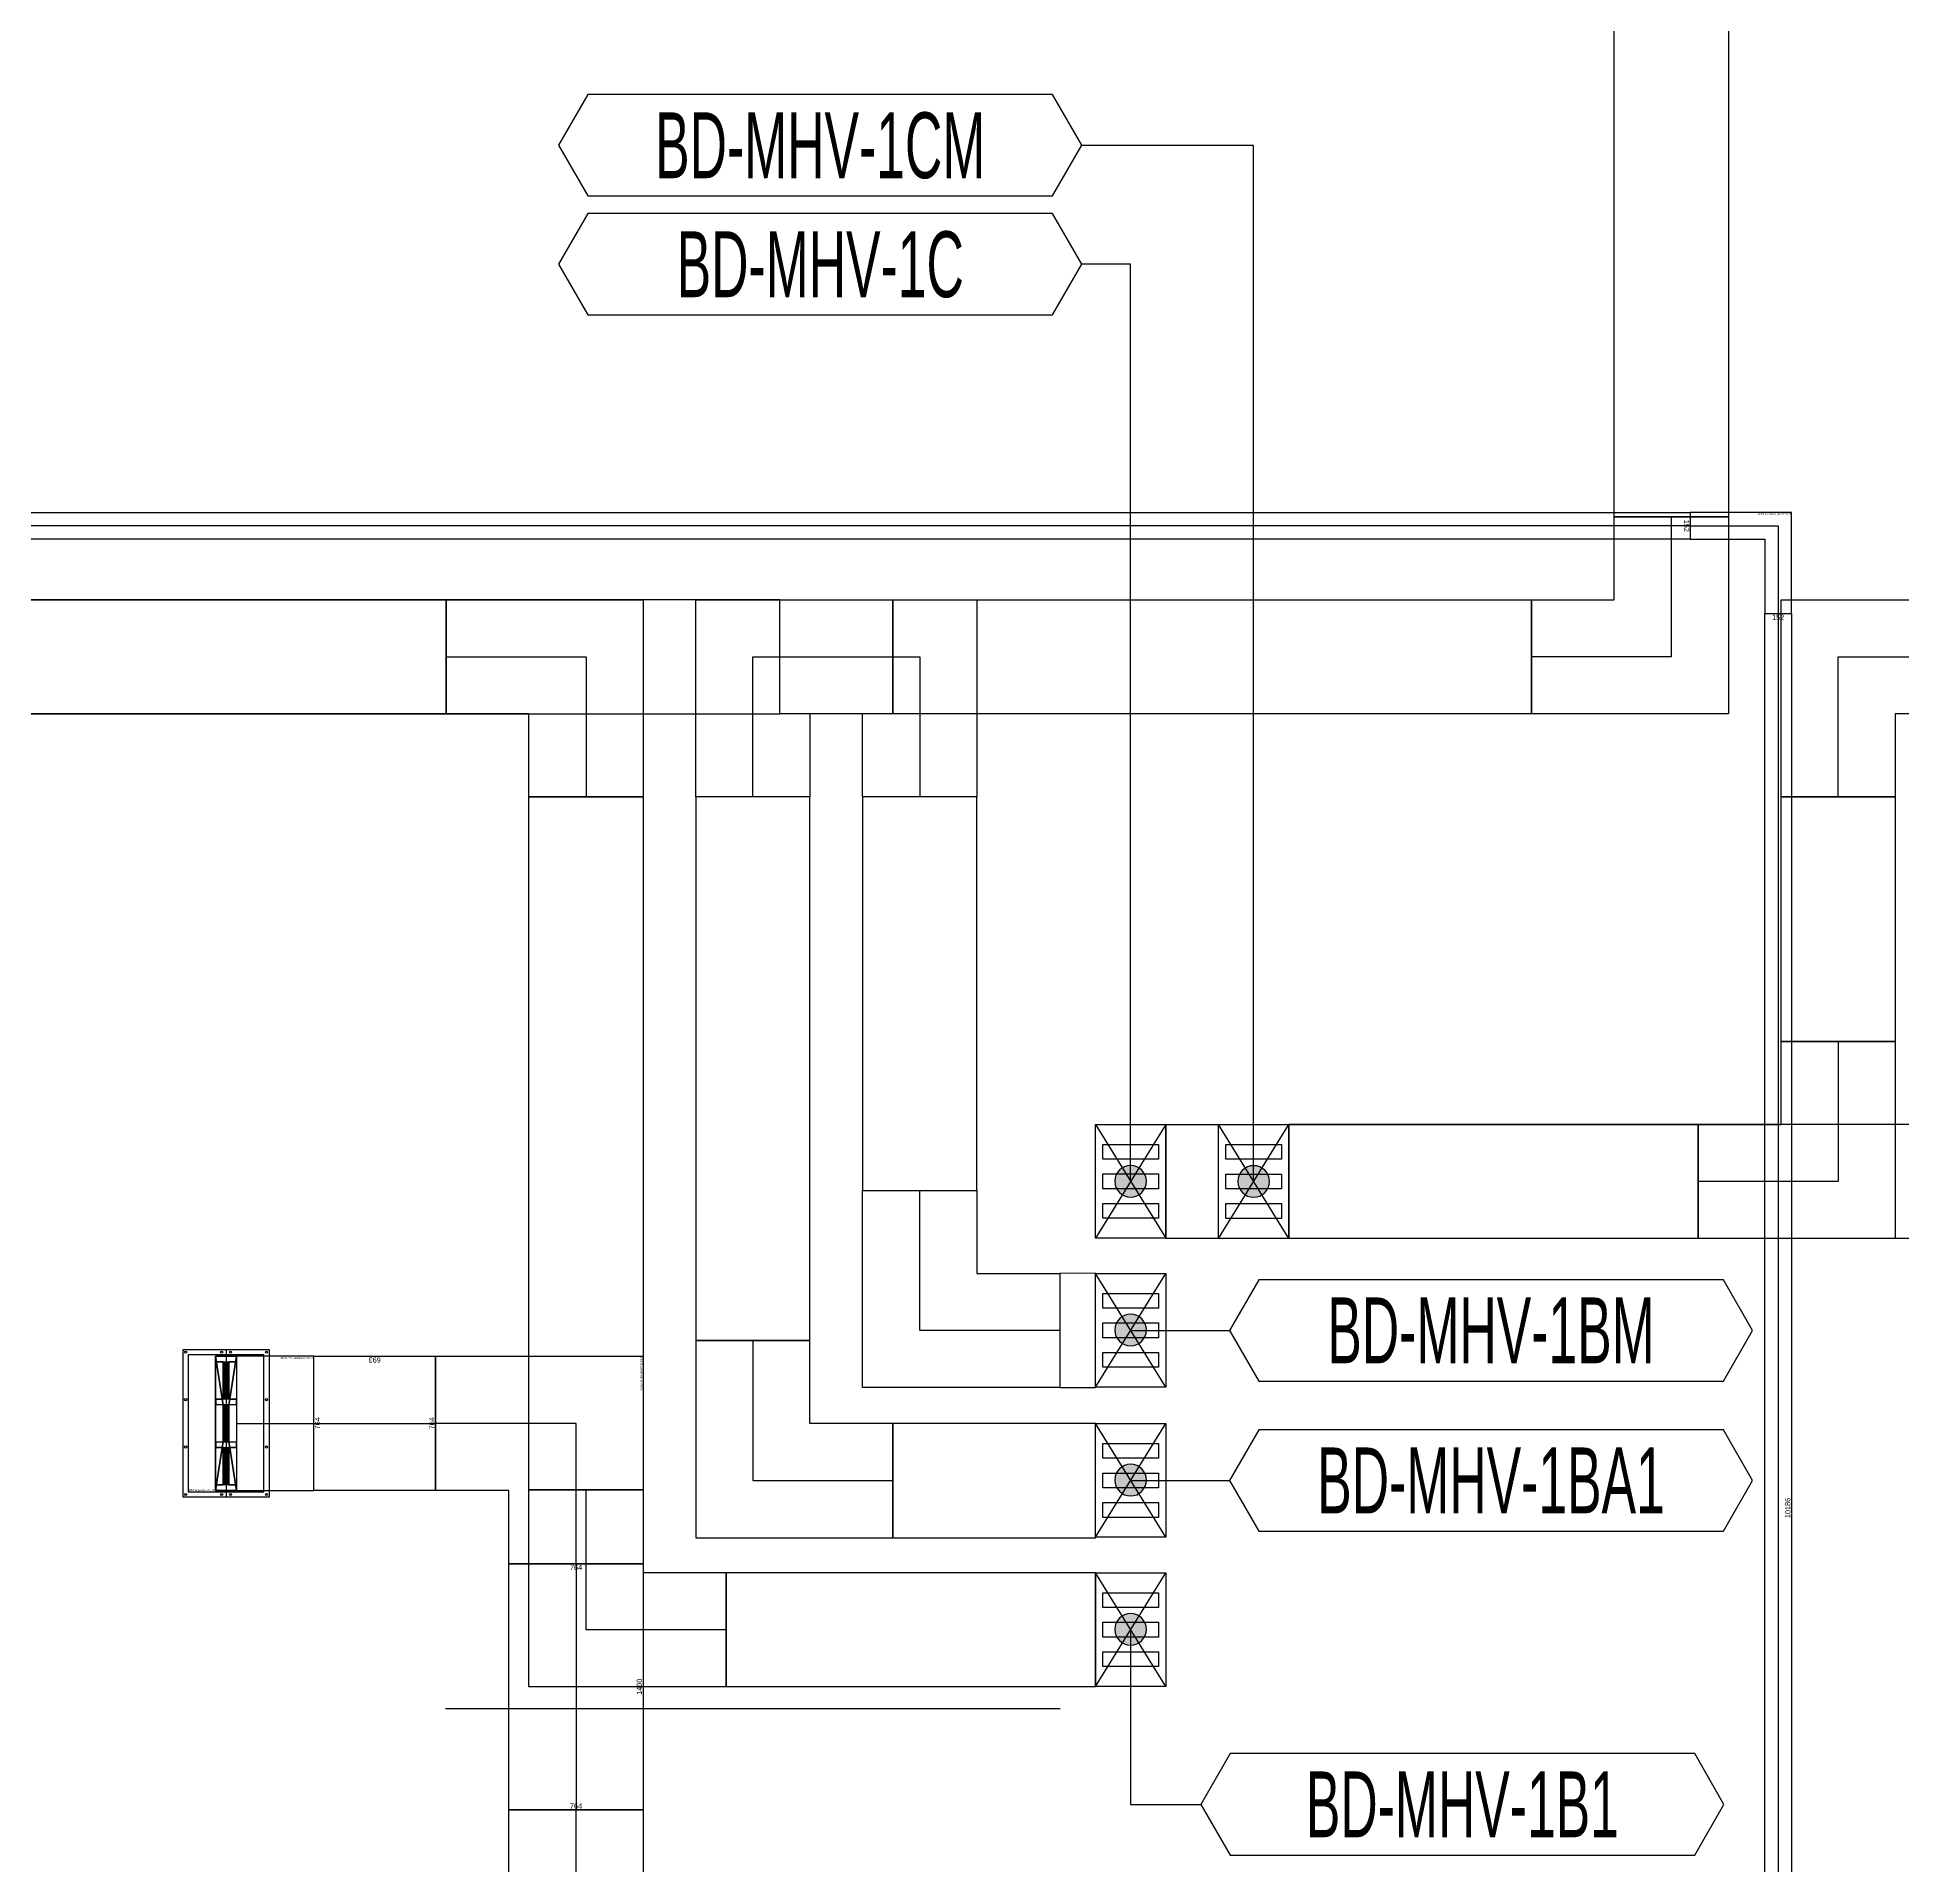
# Model space of a CAD drawing. Header units: millimetres. Extents: x 28486 to 374549, y -351975 to 868946.
# Drawn here: x 316325 to 326947, y -312069 to -301657 of the extents above; entities that cross this region are included whole.
import ezdxf
from ezdxf.enums import TextEntityAlignment as Align

# ---------------------------------------------------------------- set-up
doc = ezdxf.new("R2010")
doc.units = ezdxf.units.MM
doc.header["$LTSCALE"] = 150
doc.layers.get('Defpoints').update_dxf_attribs({"color": 150})
for name, color, linetype in [('-----27 Bus Duct_HV_6.6kV', 130, 'Continuous'), ('-----27 Bus Duct_HV_6.6kV (추후 증설용)', 150, 'Continuous'), ('-----27 Bus Duct_HV_IT BACK UP B', 3, 'Continuous'), ('-----27 Bus Duct_LV_380-220V', 200, 'Continuous'), ('-----29 주기', 1, 'Continuous'), ('-----30 Text', 2, 'Continuous'), ('-----99 Cable Schedule', 2, 'Continuous')]:
    doc.layers.add(name, color=color, linetype=linetype)
doc.styles.add('ELEC', font='')
doc.styles.get("Standard").update_dxf_attribs({"font": ''})
doc.styles.get('ELEC').set_extended_font_data('Dotum')
doc.styles.get('Standard').set_extended_font_data('Dotum')
doc.dimstyles.new('전기통신참고용-치수', dxfattribs={"dimscale": 15, "dimtxt": 2, "dimasz": 0, "dimexe": 0, "dimexo": 0, "dimgap": 0.4, "dimtad": 4, "dimdec": 0, "dimzin": 0, "dimdsep": 46, "dimtxsty": 'Standard', "dimblk": 'NONE', "dimcen": 0, "dimse1": 1, "dimse2": 1, "dimsd1": 1, "dimsd2": 1, "dimclrd": 8, "dimclre": 8, "dimclrt": 8, "dimadec": 0, "dimazin": 0, "dimtfac": 1, "dimtdec": 0, "dimtix": 1, "dimtmove": 2, "dimatfit": 0, "dimldrblk": 'NONE', "dimfxl": 2, "dimtolj": 1, "dimtzin": 0, "dimarcsym": 0})

# ---------------------------------------------------------------- blocks, each defined once
blk = doc.blocks.new('*D199')
at = {"layer": 'Defpoints', "color": 0, "transparency": 16777216}
for p in [(6.210143510543276e-12, 34418.76126911989), (152.0000000000062, 34418.76126911989), (152.0000000000062, 34418.76126911989)]:
    blk.add_point(p, dxfattribs=at)
at = {"color": 0, "transparency": 16777216, "insert": (76.0000000000062, 34397.74091633834), "char_height": 30, "attachment_point": 5}
blk.add_mtext('\\A1;{\\C0;152}', dxfattribs=at)
blk = doc.blocks.new('_None')
blk = doc.blocks.new('*D200')
at = {"layer": 'Defpoints', "color": 0, "transparency": 16777216}
for p in [(152.0000000000063, 34418.7612691199), (152.0000000000998, 34418.7612691199), (152.0000000000012, 6430.927374961935)]:
    blk.add_point(p, dxfattribs=at)
at = {"color": 0, "transparency": 16777216, "insert": (130.9796472185619, 20424.84432204091), "char_height": 30, "attachment_point": 5, "rotation": 90}
blk.add_mtext('\\A1;{\\C0;27988}', dxfattribs=at)
blk = doc.blocks.new('*U68')
at = {"color": 0}
blk.add_lwpolyline([(-76.00000000000364, -76), (499.9999999999964, -76), (499.9999999999964, 76), (75.99999999999636, 76), (75.99999999999636, 500), (-76.00000000000364, 500)], close=True, dxfattribs=at)
at = {"color": 1}
blk.add_lwpolyline([(500, 0), (0, 0), (0, 500)], dxfattribs=at)
at = {"color": 0, "style": 'ELEC'}
blk.add_text('BD ELBOW(HORIZ)-AL 1000A', height=10, dxfattribs=at).set_placement((-71.00000000000364, -66), align=Align.MIDDLE_LEFT)
blk = doc.blocks.new('*D600')
at = {"layer": 'Defpoints', "color": 0, "transparency": 16777216}
for p in [(7.005951374594588e-12, 38736.76126911968), (152.000000000007, 38736.76126911968), (152.000000000007, 38736.76126911968)]:
    blk.add_point(p, dxfattribs=at)
at = {"color": 0, "transparency": 16777216, "insert": (76.00000000000699, 38715.74091633814), "char_height": 30, "attachment_point": 5}
blk.add_mtext('\\A1;{\\C0;152}', dxfattribs=at)
blk = doc.blocks.new('*D601')
at = {"layer": 'Defpoints', "color": 0, "transparency": 16777216}
for p in [(152.000000000007, 38736.7612691197), (152.0000000001102, 38736.7612691197), (152.0000000000053, 28550.76062666821)]:
    blk.add_point(p, dxfattribs=at)
at = {"color": 0, "transparency": 16777216, "insert": (130.979647218574, 33643.76094789395), "char_height": 30, "attachment_point": 5, "rotation": 90}
blk.add_mtext('\\A1;{\\C0;10186}', dxfattribs=at)
blk = doc.blocks.new('*D602')
at = {"layer": 'Defpoints', "color": 0, "transparency": 16777216}
for p in [(5.208278253121534e-12, 28550.7606266682), (152.0000000000052, 28550.7606266682), (152.0000000000052, 28550.7606266682)]:
    blk.add_point(p, dxfattribs=at)
at = {"color": 0, "transparency": 16777216, "insert": (76.0000000000052, 28571.78097944974), "char_height": 30, "attachment_point": 5}
blk.add_mtext('\\A1;{\\C0;152}', dxfattribs=at)
blk = doc.blocks.new('A$341610189226')
for p, q in [((0, 0), (647.9093344554421, 400.8093616761907)), ((0, 400.8093616761907), (647.9093344554421, 0))]:
    blk.add_line(p, q)
for points in [[(647.9093344554421, 0), (0, 0), (0, 400.8093616761907), (647.9093344554421, 400.8093616761907)], [(113.5944937032764, 358.7373269713426), (197.738563113031, 358.7373269713426), (197.738563113031, 42.0720347049064), (113.5944937032764, 42.0720347049064)], [(281.8826325228438, 358.7373269713426), (366.0267019326566, 358.7373269713426), (366.0267019326566, 42.0720347049064), (281.8826325228438, 42.0720347049064)], [(450.1707713424694, 358.7373269713426), (534.314840752224, 358.7373269713426), (534.314840752224, 42.0720347049064), (450.1707713424694, 42.0720347049064)]]:
    blk.add_lwpolyline(points, close=True)
blk = doc.blocks.new('A$343519315662')
at = {"layer": '-----27 Bus Duct_HV_6.6kV'}
for p, q in [((472.0000000001164, 650.0000000000582), (471.9999999999709, 1122.000000000058)), ((471.9999999999709, 1122.000000000058), (1121.999999999971, 1121.999999999942)), ((797.0000000000291, 1122.000000000058), (797, 325.0000000000582)), ((1121.999999999971, 1122.000000000058), (1121.999999999854, 5.820766091346741e-11)), ((0, 0), (1.164153218269348e-10, 650)), ((1.164153218269348e-10, 650), (472.0000000001164, 650.0000000000582)), ((797, 325.0000000000582), (5.820766091346741e-11, 325)), ((1121.999999999854, 5.820766091346741e-11), (0, 0))]:
    blk.add_line(p, q, dxfattribs=at)
blk = doc.blocks.new('A$C9a0ab699')
h = blk.add_hatch(color=0)
edge = h.paths.add_edge_path()
edge.add_arc((2.182787284255028e-11, 2.299202606081963e-09), 64.0071934098378, 720.0000000000341, 1080.000000000034, ccw=False)
at = {"color": 0}
blk.add_circle((2.182787284255028e-11, 2.299202606081963e-09), 64.0071934098378, dxfattribs=at)
blk = doc.blocks.new('*D2083')
at = {"layer": 'Defpoints', "color": 0, "transparency": 16777216}
for p in [(8.597567102697212e-13, 5214.200477690247), (764.0000000000009, 5214.200477690247), (764.0000000000009, 5214.200477690247), (685.999999999996, -23523.00195912347), (686.0000000000845, -23523.00195912347), (685.9999999999959, -24216.001316665)]:
    blk.add_point(p, dxfattribs=at)
at = {"color": 0, "transparency": 16777216, "insert": (382.0000000000009, 5193.1801249087), "char_height": 30, "attachment_point": 5}
blk.add_mtext('\\A1;{\\C0;764}', dxfattribs=at)
at = {"color": 0, "transparency": 16777216, "insert": (664.9796472185309, -23869.50163789423), "char_height": 30, "attachment_point": 5, "rotation": 90}
blk.add_mtext('\\A1;{\\C0;693}', dxfattribs=at)
blk = doc.blocks.new('*D2084')
at = {"layer": 'Defpoints', "color": 0, "transparency": 16777216}
for p in [(764.0000000000011, 5214.200477690249), (764.0000000000985, 5214.200477690249), (764.0000000000009, 4521.200477673877), (-4.312994406063808e-12, -24216.00131666499), (685.9999999999957, -24216.00131666499), (685.9999999999957, -24216.00131666499)]:
    blk.add_point(p, dxfattribs=at)
at = {"color": 0, "transparency": 16777216, "insert": (742.979647218553, 4867.700477682061), "char_height": 30, "attachment_point": 5, "rotation": 90}
blk.add_mtext('\\A1;{\\C0;693}', dxfattribs=at)
at = {"color": 0, "transparency": 16777216, "insert": (342.9999999999957, -24194.98096388344), "char_height": 30, "attachment_point": 5}
blk.add_mtext('\\A1;{\\C0;686}', dxfattribs=at)
blk = doc.blocks.new('*D2085')
at = {"layer": 'Defpoints', "color": 0, "transparency": 16777216}
for p in [(8.029132914089132e-13, 4521.200477673875), (764.0000000000007, 4521.200477673875), (764.0000000000007, 4521.200477673875)]:
    blk.add_point(p, dxfattribs=at)
at = {"color": 0, "transparency": 16777216, "insert": (382.0000000000007, 4542.220830455421), "char_height": 30, "attachment_point": 5}
blk.add_mtext('\\A1;{\\C0;764}', dxfattribs=at)
blk = doc.blocks.new('*U5')
at = {"color": 1}
for p, q in [((60, 382), (-60, -382)), ((-60, 382), (60, -382))]:
    blk.add_line(p, q, dxfattribs=at)
at = {"color": 0}
blk.add_line((-3.637978807091713e-12, 420.5000000000036), (-3.637978807091713e-12, -420.5), dxfattribs=at)
for points in [[(244.9999999999964, -420.5), (-245.0000000000036, -420.5), (-245.0000000000036, 420.5000000000036), (244.9999999999964, 420.5000000000036)], [(-215.0000000000036, -389.4999999999964), (214.9999999999964, -389.4999999999964), (214.9999999999964, 389.5000000000036), (-215.0000000000036, 389.5000000000036)]]:
    blk.add_lwpolyline(points, close=True, dxfattribs=at)
at = {"color": 1}
blk.add_lwpolyline([(60, -382), (-60, -382), (-60, 382), (60, 382)], close=True, dxfattribs=at)
for points in [[(-60, 136, -0.414213562373095), (-58, 138), (-17.19999999999709, 138, 0.4142135623730951), (-16.19999999999709, 139), (-16.19999999999709, 349, 0.4142135623730951), (-17.19999999999709, 350), (-58, 350, -0.414213562373095), (-60, 352), (-60, 382, -0.4142135623730951), (-59, 381), (-59, 352, 0.4142135623730951), (-58, 351), (58, 351, 0.4142135623730951), (59, 352), (59, 381, -0.4142135623730951), (60, 382), (60, 352, -0.414213562373095), (58, 350), (17.19999999999709, 350, 0.4142135623730951), (16.19999999999709, 349), (16.19999999999709, 139, 0.4142135623730951), (17.19999999999709, 138), (58, 138, -0.414213562373095), (60, 136), (60.00000000000728, 124, -0.4142135623730951), (59.00000000000728, 125), (59, 136, 0.414213562373095), (58, 137), (-58, 137, 0.4142135623730951), (-59, 136), (-58.99999999999272, 125, -0.4142135623730951), (-59.99999999999272, 124), (-59.99999999999272, 124), (-59.99999999999272, 124), (-59.99999999999272, 124)], [(-15.19999999999709, 139), (-15.19999999999709, 349, -0.414213562373095), (-14.19999999999709, 350), (14.19999999999709, 350, -0.414213562373095), (15.19999999999709, 349), (15.19999999999709, 139, -0.414213562373095), (14.19999999999709, 138), (-14.19999999999709, 138, -0.414213562373095)], [(-14.19999999999709, 140), (-14.19999999999709, 348, -0.414213562373095), (-13.19999999999709, 349), (-8.85000000000582, 349, -0.414213562373095), (-7.850000000005821, 348), (-7.850000000005821, 140, -0.414213562373095), (-8.85000000000582, 139), (-13.19999999999709, 139, -0.414213562373095)], [(-6.849999999998545, 140), (-6.849999999998545, 348, -0.414213562373095), (-5.849999999998545, 349), (-1.500000000007276, 349, -0.414213562373095), (-0.500000000007276, 348), (-0.500000000007276, 140, -0.414213562373095), (-1.500000000007276, 139), (-5.849999999998545, 139, -0.414213562373095)], [(0.500000000007276, 140), (0.500000000007276, 348, -0.414213562373095), (1.500000000007276, 349), (5.849999999998545, 349, -0.414213562373095), (6.849999999998545, 348), (6.849999999998545, 140, -0.414213562373095), (5.849999999998545, 139), (1.500000000007276, 139, -0.414213562373095)], [(7.850000000005821, 140), (7.850000000005821, 348, -0.414213562373095), (8.85000000000582, 349), (13.19999999999709, 349, -0.414213562373095), (14.19999999999709, 348), (14.19999999999709, 140, -0.414213562373095), (13.19999999999709, 139), (8.85000000000582, 139, -0.414213562373095)], [(-60, -108, -0.414213562373095), (-58, -106), (-17.19999999999709, -106, 0.4142135623730951), (-16.19999999999709, -105), (-16.19999999999709, 105, 0.4142135623730951), (-17.19999999999709, 106), (-58, 106, -0.414213562373095), (-60, 108), (-59.99999999999272, 122, -0.4142135623730951), (-58.99999999999272, 121), (-59, 108, 0.4142135623730951), (-58, 107), (58, 107, 0.4142135623730951), (59, 108), (59.00000000000728, 121, -0.4142135623730951), (60.00000000000728, 122), (60, 108, -0.414213562373095), (58, 106), (17.19999999999709, 106, 0.4142135623730951), (16.19999999999709, 105), (16.19999999999709, -105, 0.4142135623730951), (17.19999999999709, -106), (58, -106, -0.414213562373095), (60, -108), (60, -121, -0.4142135623730951), (59, -120), (59, -108, 0.414213562373095), (58, -107), (-58, -107, 0.4142135623730951), (-59, -108), (-59, -120, -0.4142135623730951), (-60, -121), (-60, -121), (-60, -121), (-60, -121)], [(-15.19999999999709, -105), (-15.19999999999709, 105, -0.414213562373095), (-14.19999999999709, 106), (14.19999999999709, 106, -0.414213562373095), (15.19999999999709, 105), (15.19999999999709, -105, -0.414213562373095), (14.19999999999709, -106), (-14.19999999999709, -106, -0.414213562373095)], [(-14.19999999999709, -104), (-14.19999999999709, 104, -0.414213562373095), (-13.19999999999709, 105), (-8.85000000000582, 105, -0.414213562373095), (-7.850000000005821, 104), (-7.850000000005821, -104, -0.414213562373095), (-8.85000000000582, -105), (-13.19999999999709, -105, -0.414213562373095)], [(-6.849999999998545, -104), (-6.849999999998545, 104, -0.414213562373095), (-5.849999999998545, 105), (-1.500000000007276, 105, -0.414213562373095), (-0.500000000007276, 104), (-0.500000000007276, -104, -0.414213562373095), (-1.500000000007276, -105), (-5.849999999998545, -105, -0.414213562373095)], [(0.500000000007276, -104), (0.500000000007276, 104, -0.414213562373095), (1.500000000007276, 105), (5.849999999998545, 105, -0.414213562373095), (6.849999999998545, 104), (6.849999999998545, -104, -0.414213562373095), (5.849999999998545, -105), (1.500000000007276, -105, -0.414213562373095)], [(7.850000000005821, -104), (7.850000000005821, 104, -0.414213562373095), (8.85000000000582, 105), (13.19999999999709, 105, -0.414213562373095), (14.19999999999709, 104), (14.19999999999709, -104, -0.414213562373095), (13.19999999999709, -105), (8.85000000000582, -105, -0.414213562373095)], [(-60, -352, -0.414213562373095), (-58, -350), (-17.19999999999709, -350, 0.4142135623730951), (-16.19999999999709, -349), (-16.19999999999709, -139, 0.4142135623730951), (-17.19999999999709, -138), (-58, -138, -0.414213562373095), (-60, -136), (-59.99999999999272, -123, -0.4142135623730951), (-58.99999999999272, -124), (-59, -136, 0.4142135623730951), (-58, -137), (58, -137, 0.4142135623730951), (59, -136), (59.00000000000728, -124, -0.4142135623730951), (60.00000000000728, -123), (60, -136, -0.414213562373095), (58, -138), (17.19999999999709, -138, 0.4142135623730951), (16.19999999999709, -139), (16.19999999999709, -349, 0.4142135623730951), (17.19999999999709, -350), (58, -350, -0.414213562373095), (60, -352), (60, -382, -0.4142135623730951), (59, -381), (59, -352, 0.414213562373095), (58, -351), (-58, -351, 0.4142135623730951), (-59, -352), (-59, -381, -0.4142135623730951), (-60, -382), (-60, -382), (-60, -382), (-60, -382)], [(-15.19999999999709, -349), (-15.19999999999709, -139, -0.414213562373095), (-14.19999999999709, -138), (14.19999999999709, -138, -0.414213562373095), (15.19999999999709, -139), (15.19999999999709, -349, -0.414213562373095), (14.19999999999709, -350), (-14.19999999999709, -350, -0.414213562373095)], [(-14.19999999999709, -348), (-14.19999999999709, -140, -0.414213562373095), (-13.19999999999709, -139), (-8.85000000000582, -139, -0.414213562373095), (-7.850000000005821, -140), (-7.850000000005821, -348, -0.414213562373095), (-8.85000000000582, -349), (-13.19999999999709, -349, -0.414213562373095)], [(-6.849999999998545, -348), (-6.849999999998545, -140, -0.414213562373095), (-5.849999999998545, -139), (-1.500000000007276, -139, -0.414213562373095), (-0.500000000007276, -140), (-0.500000000007276, -348, -0.414213562373095), (-1.500000000007276, -349), (-5.849999999998545, -349, -0.414213562373095)], [(0.500000000007276, -348), (0.500000000007276, -140, -0.414213562373095), (1.500000000007276, -139), (5.849999999998545, -139, -0.414213562373095), (6.849999999998545, -140), (6.849999999998545, -348, -0.414213562373095), (5.849999999998545, -349), (1.500000000007276, -349, -0.414213562373095)], [(7.850000000005821, -348), (7.850000000005821, -140, -0.414213562373095), (8.85000000000582, -139), (13.19999999999709, -139, -0.414213562373095), (14.19999999999709, -140), (14.19999999999709, -348, -0.414213562373095), (13.19999999999709, -349), (8.85000000000582, -349, -0.414213562373095)]]:
    blk.add_lwpolyline(points, format="xyb", close=True, dxfattribs=at)
at = {"color": 0}
for centre in [(-230.0000000000036, 405.0000000000036), (-25.00000000000364, 405.0000000000036), (24.99999999999636, 405.0000000000036), (229.9999999999964, 405.0000000000036), (-230.0000000000036, 135.0000000000036), (229.9999999999964, 135.0000000000036), (-230.0000000000036, -134.9999999999964), (229.9999999999964, -134.9999999999964), (-230.0000000000036, -404.9999999999964), (-25.00000000000364, -404.9999999999964), (24.99999999999636, -404.9999999999964), (229.9999999999964, -404.9999999999964)]:
    blk.add_circle(centre, 6, dxfattribs=at)
at = {"color": 0, "style": 'ELEC'}
blk.add_text('BD Flanged End-AL 6300A', height=10, dxfattribs=at).set_placement((-210.0000000000036, -379.4999999999964), align=Align.MIDDLE_LEFT)
blk = doc.blocks.new('*U7')
at = {"color": 1}
for p, q in [((340, 382), (220, -382)), ((220, 382), (340, -382))]:
    blk.add_line(p, q, dxfattribs=at)
at = {"color": 0}
blk.add_lwpolyline([(-220.0000000000036, -382), (219.9999999999964, -382), (219.9999999999964, 382), (-220.0000000000036, 382)], close=True, dxfattribs=at)
blk.add_lwpolyline([(219.9999999999964, -382), (339.9999999999964, -382), (339.9999999999964, 382), (219.9999999999964, 382)], dxfattribs=at)
at = {"color": 1}
for points in [[(220, 136, -0.414213562373095), (222, 138), (262.8000000000029, 138, 0.4142135623730951), (263.8000000000029, 139), (263.8000000000029, 349, 0.4142135623730951), (262.8000000000029, 350), (222, 350, -0.414213562373095), (220, 352), (220, 382, -0.4142135623730951), (221, 381), (221, 352, 0.4142135623730951), (222, 351), (338, 351, 0.4142135623730951), (339, 352), (339, 381, -0.4142135623730951), (340, 382), (340, 352, -0.414213562373095), (338, 350), (297.1999999999971, 350, 0.4142135623730951), (296.1999999999971, 349), (296.1999999999971, 139, 0.4142135623730951), (297.1999999999971, 138), (338, 138, -0.414213562373095), (340, 136), (340.0000000000073, 124, -0.4142135623730951), (339.0000000000073, 125), (339, 136, 0.414213562373095), (338, 137), (222, 137, 0.4142135623730951), (221, 136), (221.0000000000073, 125, -0.4142135623730951), (220.0000000000073, 124), (220.0000000000073, 124), (220.0000000000073, 124), (220.0000000000073, 124)], [(264.8000000000029, 139), (264.8000000000029, 349, -0.414213562373095), (265.8000000000029, 350), (294.1999999999971, 350, -0.414213562373095), (295.1999999999971, 349), (295.1999999999971, 139, -0.414213562373095), (294.1999999999971, 138), (265.8000000000029, 138, -0.414213562373095)], [(265.8000000000029, 140), (265.8000000000029, 348, -0.414213562373095), (266.8000000000029, 349), (271.1499999999942, 349, -0.414213562373095), (272.1499999999942, 348), (272.1499999999942, 140, -0.414213562373095), (271.1499999999942, 139), (266.8000000000029, 139, -0.414213562373095)], [(273.1500000000015, 140), (273.1500000000015, 348, -0.414213562373095), (274.1500000000015, 349), (278.4999999999927, 349, -0.414213562373095), (279.4999999999927, 348), (279.4999999999927, 140, -0.414213562373095), (278.4999999999927, 139), (274.1500000000015, 139, -0.414213562373095)], [(280.5000000000073, 140), (280.5000000000073, 348, -0.414213562373095), (281.5000000000073, 349), (285.8499999999985, 349, -0.414213562373095), (286.8499999999985, 348), (286.8499999999985, 140, -0.414213562373095), (285.8499999999985, 139), (281.5000000000073, 139, -0.414213562373095)], [(287.8500000000058, 140), (287.8500000000058, 348, -0.414213562373095), (288.8500000000058, 349), (293.1999999999971, 349, -0.414213562373095), (294.1999999999971, 348), (294.1999999999971, 140, -0.414213562373095), (293.1999999999971, 139), (288.8500000000058, 139, -0.414213562373095)], [(220, -108, -0.414213562373095), (222, -106), (262.8000000000029, -106, 0.4142135623730951), (263.8000000000029, -105), (263.8000000000029, 105, 0.4142135623730951), (262.8000000000029, 106), (222, 106, -0.414213562373095), (220, 108), (220.0000000000073, 122, -0.4142135623730951), (221.0000000000073, 121), (221, 108, 0.4142135623730951), (222, 107), (338, 107, 0.4142135623730951), (339, 108), (339.0000000000073, 121, -0.4142135623730951), (340.0000000000073, 122), (340, 108, -0.414213562373095), (338, 106), (297.1999999999971, 106, 0.4142135623730951), (296.1999999999971, 105), (296.1999999999971, -105, 0.4142135623730951), (297.1999999999971, -106), (338, -106, -0.414213562373095), (340, -108), (340, -121, -0.4142135623730951), (339, -120), (339, -108, 0.414213562373095), (338, -107), (222, -107, 0.4142135623730951), (221, -108), (221, -120, -0.4142135623730951), (220, -121), (220, -121), (220, -121), (220, -121)], [(264.8000000000029, -105), (264.8000000000029, 105, -0.414213562373095), (265.8000000000029, 106), (294.1999999999971, 106, -0.414213562373095), (295.1999999999971, 105), (295.1999999999971, -105, -0.414213562373095), (294.1999999999971, -106), (265.8000000000029, -106, -0.414213562373095)], [(265.8000000000029, -104), (265.8000000000029, 104, -0.414213562373095), (266.8000000000029, 105), (271.1499999999942, 105, -0.414213562373095), (272.1499999999942, 104), (272.1499999999942, -104, -0.414213562373095), (271.1499999999942, -105), (266.8000000000029, -105, -0.414213562373095)], [(273.1500000000015, -104), (273.1500000000015, 104, -0.414213562373095), (274.1500000000015, 105), (278.4999999999927, 105, -0.414213562373095), (279.4999999999927, 104), (279.4999999999927, -104, -0.414213562373095), (278.4999999999927, -105), (274.1500000000015, -105, -0.414213562373095)], [(280.5000000000073, -104), (280.5000000000073, 104, -0.414213562373095), (281.5000000000073, 105), (285.8499999999985, 105, -0.414213562373095), (286.8499999999985, 104), (286.8499999999985, -104, -0.414213562373095), (285.8499999999985, -105), (281.5000000000073, -105, -0.414213562373095)], [(287.8500000000058, -104), (287.8500000000058, 104, -0.414213562373095), (288.8500000000058, 105), (293.1999999999971, 105, -0.414213562373095), (294.1999999999971, 104), (294.1999999999971, -104, -0.414213562373095), (293.1999999999971, -105), (288.8500000000058, -105, -0.414213562373095)], [(220, -352, -0.414213562373095), (222, -350), (262.8000000000029, -350, 0.4142135623730951), (263.8000000000029, -349), (263.8000000000029, -139, 0.4142135623730951), (262.8000000000029, -138), (222, -138, -0.414213562373095), (220, -136), (220.0000000000073, -123, -0.4142135623730951), (221.0000000000073, -124), (221, -136, 0.4142135623730951), (222, -137), (338, -137, 0.4142135623730951), (339, -136), (339.0000000000073, -124, -0.4142135623730951), (340.0000000000073, -123), (340, -136, -0.414213562373095), (338, -138), (297.1999999999971, -138, 0.4142135623730951), (296.1999999999971, -139), (296.1999999999971, -349, 0.4142135623730951), (297.1999999999971, -350), (338, -350, -0.414213562373095), (340, -352), (340, -382, -0.4142135623730951), (339, -381), (339, -352, 0.414213562373095), (338, -351), (222, -351, 0.4142135623730951), (221, -352), (221, -381, -0.4142135623730951), (220, -382), (220, -382), (220, -382), (220, -382)], [(264.8000000000029, -349), (264.8000000000029, -139, -0.414213562373095), (265.8000000000029, -138), (294.1999999999971, -138, -0.414213562373095), (295.1999999999971, -139), (295.1999999999971, -349, -0.414213562373095), (294.1999999999971, -350), (265.8000000000029, -350, -0.414213562373095)], [(265.8000000000029, -348), (265.8000000000029, -140, -0.414213562373095), (266.8000000000029, -139), (271.1499999999942, -139, -0.414213562373095), (272.1499999999942, -140), (272.1499999999942, -348, -0.414213562373095), (271.1499999999942, -349), (266.8000000000029, -349, -0.414213562373095)], [(273.1500000000015, -348), (273.1500000000015, -140, -0.414213562373095), (274.1500000000015, -139), (278.4999999999927, -139, -0.414213562373095), (279.4999999999927, -140), (279.4999999999927, -348, -0.414213562373095), (278.4999999999927, -349), (274.1500000000015, -349, -0.414213562373095)], [(280.5000000000073, -348), (280.5000000000073, -140, -0.414213562373095), (281.5000000000073, -139), (285.8499999999985, -139, -0.414213562373095), (286.8499999999985, -140), (286.8499999999985, -348, -0.414213562373095), (285.8499999999985, -349), (281.5000000000073, -349, -0.414213562373095)], [(287.8500000000058, -348), (287.8500000000058, -140, -0.414213562373095), (288.8500000000058, -139), (293.1999999999971, -139, -0.414213562373095), (294.1999999999971, -140), (294.1999999999971, -348, -0.414213562373095), (293.1999999999971, -349), (288.8500000000058, -349, -0.414213562373095)]]:
    blk.add_lwpolyline(points, format="xyb", close=True, dxfattribs=at)
blk.add_lwpolyline([(220, 0), (-220, 0)], dxfattribs=at)
at = {"color": 0, "style": 'ELEC'}
blk.add_text('BD ELBOW(VERT)-AL 6300A', height=10, dxfattribs=at).set_placement((-215.0000000000036, -372), align=Align.MIDDLE_LEFT)
blk = doc.blocks.new('*U15')
at = {"color": 0}
blk.add_lwpolyline([(-382.0000000000036, -382), (799.9999999999964, -382), (799.9999999999964, 382), (381.9999999999964, 382), (381.9999999999964, 800), (-382.0000000000036, 800)], close=True, dxfattribs=at)
at = {"color": 1}
blk.add_lwpolyline([(800, 0), (0, 0), (0, 800)], dxfattribs=at)
at = {"color": 0, "style": 'ELEC'}
blk.add_text('BD ELBOW(HORIZ)-AL 6300A', height=10, dxfattribs=at).set_placement((-377.0000000000036, -372), align=Align.MIDDLE_LEFT)
blk = doc.blocks.new('*D1012')
at = {"layer": 'Defpoints', "color": 0, "transparency": 16777216}
for p in [(8.597567102697212e-13, 5214.200477690247), (764.0000000000009, 5214.200477690247), (764.0000000000009, 5214.200477690247)]:
    blk.add_point(p, dxfattribs=at)
at = {"color": 0, "transparency": 16777216, "insert": (382.0000000000009, 5193.1801249087), "char_height": 30, "attachment_point": 5}
blk.add_mtext('\\A1;{\\C0;764}', dxfattribs=at)
blk = doc.blocks.new('*D1013')
at = {"layer": 'Defpoints', "color": 0, "transparency": 16777216}
for p in [(764.0000000000011, 5214.200477690249), (764.0000000000982, 5214.200477690249), (764.0000000000008, 3814.200477677427)]:
    blk.add_point(p, dxfattribs=at)
at = {"color": 0, "transparency": 16777216, "insert": (742.9796472185527, 4514.200477683837), "char_height": 30, "attachment_point": 5, "rotation": 90}
blk.add_mtext('\\A1;{\\C0;1400}', dxfattribs=at)
blk = doc.blocks.new('*D1014')
at = {"layer": 'Defpoints', "color": 0, "transparency": 16777216}
for p in [(6.821210263296962e-13, 3814.200477677426), (764.0000000000006, 3814.200477677426), (764.0000000000006, 3814.200477677426)]:
    blk.add_point(p, dxfattribs=at)
at = {"color": 0, "transparency": 16777216, "insert": (382.0000000000006, 3835.220830458973), "char_height": 30, "attachment_point": 5}
blk.add_mtext('\\A1;{\\C0;764}', dxfattribs=at)
blk = doc.blocks.new('A$C299894f3')
at = {"layer": '-----27 Bus Duct_HV_6.6kV (추후 증설용)'}
for p, q in [((472.0000000009313, 650, -1.348110495632246e-09), (472.0000000007858, 1122, -1.348110495632246e-09)), ((472.0000000007858, 1122, -1.348110495632246e-09), (1122.000000000786, 1121.999999999884, -1.348110495632246e-09)), ((797.000000000844, 1122, -1.348110495632246e-09), (797.0000000008149, 325, -1.348110495632246e-09)), ((1122.000000000786, 1122, -1.348110495632246e-09), (1122.000000000669, 0, -1.348110495632246e-09)), ((8.149072527885437e-10, -5.820766091346741e-11, -1.348110495632246e-09), (9.313225746154785e-10, 649.9999999999418, -1.348110495632246e-09)), ((9.313225746154785e-10, 649.9999999999418, -1.348110495632246e-09), (472.0000000009313, 650, -1.348110495632246e-09)), ((797.0000000008149, 325, -1.348110495632246e-09), (8.731149137020111e-10, 324.9999999999418, -1.348110495632246e-09)), ((1122.000000000669, 0, -1.348110495632246e-09), (8.149072527885437e-10, -5.820766091346741e-11, -1.348110495632246e-09))]:
    blk.add_line(p, q, dxfattribs=at)
blk = doc.blocks.new('*U198')
at = {"color": 1}
blk.add_line((76.00000000000625, 34418.76126911989), (76.00000000000117, 6430.927374961931), dxfattribs=at)
at = {"color": 0}
blk.add_lwpolyline([(152.0000000000012, 6430.927374961931), (1.151079231931362e-12, 6430.927374961931), (6.210143510543276e-12, 34418.76126911989), (152.0000000000062, 34418.76126911989)], close=True, dxfattribs=at)
dim = blk.add_linear_dim(base=(152.0000000000062, 34418.76126911989), p1=(6.210143510543276e-12, 34418.76126911989), p2=(152.0000000000062, 34418.76126911989), text='{\\C0;<>}', dimstyle='전기통신참고용-치수', override={"dimtxsty": 'Standard', "dimclrd": 0, "dimclre": 0, "dimclrt": 0}, dxfattribs=at)
dim.commit()
dim.dimension.update_dxf_attribs({"geometry": '*D199', "text_midpoint": (76.0000000000062, 34397.74091633834)})
dim = blk.add_linear_dim(base=(152.0000000000998, 34418.7612691199), p1=(152.0000000000012, 6430.927374961931), p2=(152.0000000000062, 34418.76126911989), angle=90, text='{\\C0;<>}', dimstyle='전기통신참고용-치수', override={"dimtad": 1, "dimtxsty": 'Standard', "dimclrd": 0, "dimclre": 0, "dimclrt": 0}, dxfattribs=at)
dim.commit()
dim.dimension.update_dxf_attribs({"geometry": '*D200', "text_midpoint": (130.9796472185619, 20424.84432204091)})
blk = doc.blocks.new('*U599')
at = {"color": 1}
blk.add_line((76.00000000000705, 38736.76126911968), (76.0000000000052, 28550.7606266682), dxfattribs=at)
at = {"color": 0}
blk.add_lwpolyline([(152.0000000000052, 28550.7606266682), (5.208278253121534e-12, 28550.7606266682), (7.005951374594588e-12, 38736.76126911968), (152.000000000007, 38736.76126911968)], close=True, dxfattribs=at)
for base, p1, p2, override, picture, middle in [((152.000000000007, 38736.76126911968), (7.005951374594588e-12, 38736.76126911968), (152.000000000007, 38736.76126911968), {"dimtxsty": 'Standard', "dimclrd": 0, "dimclre": 0, "dimclrt": 0}, '*D600', (76.00000000000699, 38715.74091633814)), ((152.0000000000052, 28550.7606266682), (5.208278253121534e-12, 28550.7606266682), (152.0000000000052, 28550.7606266682), {"dimtad": 1, "dimtxsty": 'Standard', "dimclrd": 0, "dimclre": 0, "dimclrt": 0}, '*D602', (76.0000000000052, 28571.78097944974))]:
    dim = blk.add_linear_dim(base=base, p1=p1, p2=p2, text='{\\C0;<>}', dimstyle='전기통신참고용-치수', override=override, dxfattribs=at)
    dim.commit()
    dim.dimension.update_dxf_attribs({"geometry": picture, "text_midpoint": middle})
dim = blk.add_linear_dim(base=(152.0000000001102, 38736.7612691197), p1=(152.0000000000052, 28550.7606266682), p2=(152.000000000007, 38736.76126911968), angle=90, text='{\\C0;<>}', dimstyle='전기통신참고용-치수', override={"dimtad": 1, "dimtxsty": 'Standard', "dimclrd": 0, "dimclre": 0, "dimclrt": 0}, dxfattribs=at)
dim.commit()
dim.dimension.update_dxf_attribs({"geometry": '*D601', "text_midpoint": (130.979647218574, 33643.76094789395)})
blk = doc.blocks.new('*U2082')
at = {"color": 1}
blk.add_line((382.0000000000008, 5214.200477690247), (382.0000000000007, 4521.200477673875), dxfattribs=at)
at = {"color": 0}
blk.add_lwpolyline([(764.0000000000007, 4521.200477673875), (8.029132914089132e-13, 4521.200477673875), (8.597567102697212e-13, 5214.200477690247), (764.0000000000009, 5214.200477690247)], close=True, dxfattribs=at)
for base, p1, p2, override, picture, middle in [((764.0000000000009, 5214.200477690247), (8.597567102697212e-13, 5214.200477690247), (764.0000000000009, 5214.200477690247), {"dimtxsty": 'Standard', "dimclrd": 0, "dimclre": 0, "dimclrt": 0}, '*D2083', (382.0000000000009, 5193.1801249087)), ((764.0000000000007, 4521.200477673875), (8.029132914089132e-13, 4521.200477673875), (764.0000000000007, 4521.200477673875), {"dimtad": 1, "dimtxsty": 'Standard', "dimclrd": 0, "dimclre": 0, "dimclrt": 0}, '*D2085', (382.0000000000007, 4542.220830455421))]:
    dim = blk.add_linear_dim(base=base, p1=p1, p2=p2, text='{\\C0;<>}', dimstyle='전기통신참고용-치수', override=override, dxfattribs=at)
    dim.commit()
    dim.dimension.update_dxf_attribs({"geometry": picture, "text_midpoint": middle})
dim = blk.add_linear_dim(base=(764.0000000000985, 5214.200477690249), p1=(764.0000000000007, 4521.200477673875), p2=(764.0000000000009, 5214.200477690247), angle=90, text='{\\C0;<>}', dimstyle='전기통신참고용-치수', override={"dimtad": 1, "dimtxsty": 'Standard', "dimclrd": 0, "dimclre": 0, "dimclrt": 0}, dxfattribs=at)
dim.commit()
dim.dimension.update_dxf_attribs({"geometry": '*D2084', "text_midpoint": (742.979647218553, 4867.700477682061)})
blk = doc.blocks.new('*U1011')
at = {"color": 1}
blk.add_line((382.0000000000008, 5214.200477690247), (382.0000000000006, 3814.200477677426), dxfattribs=at)
at = {"color": 0}
blk.add_lwpolyline([(764.0000000000006, 3814.200477677426), (6.821210263296962e-13, 3814.200477677426), (8.597567102697212e-13, 5214.200477690247), (764.0000000000009, 5214.200477690247)], close=True, dxfattribs=at)
for base, p1, p2, override, picture, middle in [((764.0000000000009, 5214.200477690247), (8.597567102697212e-13, 5214.200477690247), (764.0000000000009, 5214.200477690247), {"dimtxsty": 'Standard', "dimclrd": 0, "dimclre": 0, "dimclrt": 0}, '*D1012', (382.0000000000009, 5193.1801249087)), ((764.0000000000006, 3814.200477677426), (6.821210263296962e-13, 3814.200477677426), (764.0000000000006, 3814.200477677426), {"dimtad": 1, "dimtxsty": 'Standard', "dimclrd": 0, "dimclre": 0, "dimclrt": 0}, '*D1014', (382.0000000000006, 3835.220830458973))]:
    dim = blk.add_linear_dim(base=base, p1=p1, p2=p2, text='{\\C0;<>}', dimstyle='전기통신참고용-치수', override=override, dxfattribs=at)
    dim.commit()
    dim.dimension.update_dxf_attribs({"geometry": picture, "text_midpoint": middle})
dim = blk.add_linear_dim(base=(764.0000000000982, 5214.200477690249), p1=(764.0000000000006, 3814.200477677426), p2=(764.0000000000009, 5214.200477690247), angle=90, text='{\\C0;<>}', dimstyle='전기통신참고용-치수', override={"dimtad": 1, "dimtxsty": 'Standard', "dimclrd": 0, "dimclre": 0, "dimclrt": 0}, dxfattribs=at)
dim.commit()
dim.dimension.update_dxf_attribs({"geometry": '*D1013', "text_midpoint": (742.9796472185527, 4514.200477683837)})

msp = doc.modelspace()

# ---------------------------------------------------------------- linework, layer by layer
at = {"layer": '-----27 Bus Duct_HV_6.6kV'}
for points, elevation in [([(325304.7441980548, -287275.0778658434), (325954.7441980548, -287275.0778658434), (325954.7441980548, -304387.8603685838), (325304.7441980548, -304387.8603685838)], -8.119130947753065e-10), ([(290197.0003215407, -305509.8603685829), (290197.0003215407, -304859.8603685829), (318653.0006425562, -304859.8603685835), (318653.0006425562, -305509.8603685835)], -8.119130947753065e-10), ([(321197.0006425532, -305509.8603685825), (321197.0006425532, -304859.8603685825), (324832.744198055, -304859.8603685838), (324832.744198055, -305509.8603685838)], -8.119130947753065e-10), ([(319775.0006425213, -309928.0012849193), (319125.0006425213, -309928.0012849193), (319125.0006425562, -305981.8603685814), (319775.0006425562, -305981.8603685814)], -9.176291762487338e-10), ([(320075.0006425533, -309079.0466176862), (320725.0006425533, -309079.0466176862), (320725.0006425533, -305981.8603685825), (320075.0006425533, -305981.8603685825)], -9.176291762487338e-10), ([(322350.0006425251, -310201.0466176899), (322350.0006425251, -309551.0466176899), (321197.0006425532, -309551.0466176862), (321197.0006425532, -310201.0466176862)], -1.404777033113904e-09), ([(320247.0006425213, -311050.0012849204), (320247.0006425213, -310400.0012849204), (322350.0006425217, -310400.0012849554), (322350.0006425217, -311050.0012849554)], -1.729542271024027e-09)]:
    msp.add_lwpolyline(points, close=True, dxfattribs=dict(at, elevation=elevation))
at = {"layer": '-----27 Bus Duct_HV_6.6kV (추후 증설용)'}
msp.add_line((318650.0006425116, -311174.3451513542, -1.404777033113918e-09), (322150.0006425057, -311174.3451513542), dxfattribs=at)
for points, elevation in [([(320553.0006425521, -305509.8603685827), (320553.0006425521, -304859.8603685827), (276222.0000000129, -304859.8603685834), (276222.0000000129, -305509.8603685834)], -9.176291762487338e-10), ([(321025.0006425522, -308224.6194929669), (321675.0006425522, -308224.6194929669), (321675.0006425522, -305981.8603685825), (321025.0006425522, -305981.8603685825)], -9.176291762487338e-10), ([(326904.7441980552, -307375.6647513268), (326254.7441980552, -307375.6647513268), (326254.7441980548, -305981.860368583), (326904.7441980548, -305981.860368583)], -1.83525835249743e-09), ([(322750.8188234722, -308497.6647513274), (322750.8188234722, -307847.6647513274), (325782.7441980548, -307847.6647513268), (325782.7441980548, -308497.6647513268)], -1.404777033113918e-09), ([(323451.6193658776, -308496.6194929669), (323451.6193658776, -307846.6194929669), (327227.9997312836, -307846.6194929674), (327227.9997312836, -308496.6194929674)], -1.72954227102404e-09), ([(322147.000642552, -308696.6194929668), (322147.000642552, -309346.6194929668), (322350.0006425251, -309345.5741601946), (322350.0006425251, -308695.5741601946)], -9.176291762487338e-10)]:
    msp.add_lwpolyline(points, close=True, dxfattribs=dict(at, elevation=elevation))
at = {"layer": '-----29 주기'}
for points, elevation in [([(319460.6566598093, -301982.9865225836), (319293.9467695974, -302271.7365225853), (319460.6566598119, -302560.4865225888), (322106.4675389184, -302560.4865225888), (322273.1774291419, -302271.7365225853), (322106.467538916, -301982.9865225836)], -1.404777033113918e-09), ([(319460.6566598093, -302660.4865225888), (319293.9467695974, -302949.2365225906), (319460.6566598119, -303237.9865225941), (322106.4675389184, -303237.9865225941), (322273.1774291419, -302949.2365225906), (322106.467538916, -302660.4865225888)], -1.404777033113918e-09), ([(323280.1614019545, -308731.8241601929), (323113.4515117425, -309020.5741601946), (323280.161401957, -309309.3241601981), (325925.9722810636, -309309.3241601981), (326092.682171287, -309020.5741601946), (325925.9722810611, -308731.8241601929)], -1.729542271024027e-09), ([(323280.1614019545, -309586.2512849158), (323113.4515117425, -309875.0012849176), (323280.161401957, -310163.7512849211), (325925.9722810636, -310163.7512849211), (326092.682171287, -309875.0012849176), (325925.9722810611, -309586.2512849158)], -1.404777033113904e-09), ([(323117.1152135634, -311431.0557450854), (322950.4053233515, -311719.8057450872), (323117.1152135659, -312008.5557450906), (325762.9260926725, -312008.5557450906), (325929.6359828961, -311719.8057450872), (325762.9260926702, -311431.0557450854)], -1.729542271024027e-09)]:
    msp.add_lwpolyline(points, close=True, dxfattribs=dict(at, elevation=elevation))
at = {"layer": '-----99 Cable Schedule', "color": 1}
for p, q in [((322550.4053233633, -309020.5741601946, -1.729542271024027e-09), (323113.4515117425, -309020.5741601946, -1.729542271024027e-09)), ((322550.4053233633, -309875.0012849176, -1.404777033113904e-09), (323113.4515117425, -309875.0012849176, -1.404777033113904e-09))]:
    msp.add_line(p, q, dxfattribs=at)
for points, elevation in [([(323251.2235043102, -308172.6647513274), (323251.223504313, -302272.7817809426), (322272.5739489484, -302272.7817809425)], -1.404777033113918e-09), ([(322550.4053233633, -308171.6194929701), (322550.4053233661, -302949.2365225906), (322273.1774291419, -302949.2365225906)], -1.404777033113918e-09), ([(322550.4053233543, -310723.3103890225), (322550.4053233515, -311719.8057450872), (322950.4053233515, -311719.8057450872)], -1.729542271024027e-09)]:
    msp.add_lwpolyline(points, dxfattribs=dict(at, elevation=elevation))

# ---------------------------------------------------------------- block references
at = {"layer": '-----27 Bus Duct_HV_6.6kV'}
msp.add_blockref('A$343519315662', (324832.7441980549, -305509.8603685838), dxfattribs=at)
for name, p, rotation in [('A$343519315662', (319775.0006425562, -305981.8603685824), 90), ('A$343519315662', (321197.0006425533, -304859.8603685825), 180), ('A$341610189226', (322750.8100042014, -310198.9559521453, -1.404777033113904e-09), 90), ('A$343519315662', (319125.0006425213, -309928.0012849193), 270), ('A$341610189226', (322750.8100041979, -311048.9559521455, -1.404777033113904e-09), 90)]:
    msp.add_blockref(name, p, dxfattribs=dict(at, rotation=rotation))
at = {"layer": '-----27 Bus Duct_HV_6.6kV', "xscale": -1}
msp.add_blockref('A$343519315662', (321197.0006425533, -310201.0466176862, -1.835258352497426e-09), dxfattribs=at)
at = {"layer": '-----27 Bus Duct_HV_6.6kV (추후 증설용)'}
for name, p, rotation in [('A$C299894f3', (321675.0006425521, -305981.8603685835), 89.99999999999999), ('A$C299894f3', (327376.7441980556, -304859.8603685832), 180), ('A$341610189226', (322350.0006425252, -307847.6648257392, -1.404777033113918e-09), 270), ('A$341610189226', (323451.6281851484, -308496.6194185551, -1.404777033113918e-09), 90), ('A$C299894f3', (321025.0006425522, -308224.619492966), 270), ('A$341610189226', (322750.8100042014, -309344.5288274223, -1.729542271024027e-09), 90)]:
    msp.add_blockref(name, p, dxfattribs=dict(at, rotation=rotation))
msp.add_blockref('A$C299894f3', (325782.7441980544, -308497.6647513268), dxfattribs=at)
at = {"layer": '-----27 Bus Duct_HV_IT BACK UP B'}
for name, p, rotation in [('*U198', (291319.0726250564, -304363.0006424668), 270), ('*U68', (326237.8338941762, -304439.0006424668), 180)]:
    msp.add_blockref(name, p, dxfattribs=dict(at, rotation=rotation))
msp.add_blockref('*U599', (326161.8338941762, -343675.7619115865), dxfattribs=at)
at = {"layer": '-----27 Bus Duct_LV_380-220V'}
for name, p in [('*U5', (317400.0006425116, -309550.0012848494, -1.404777033113918e-09)), ('*U1011', (319011.0006425281, -315564.2017625428))]:
    msp.add_blockref(name, p, dxfattribs=at)
for name, p, rotation in [('*U7', (317680.0006425116, -309550.0012848494, -1.404777033113918e-09), 179.9999999999999), ('*U2082', (323114.2011202019, -309932.0012848494, -1.404777033113918e-09), 89.99999999999997)]:
    msp.add_blockref(name, p, dxfattribs=dict(at, rotation=rotation))
at = {"layer": '-----27 Bus Duct_LV_380-220V', "xscale": -1, "rotation": 90}
msp.add_blockref('*U15', (319393.0006425281, -309550.0012848526), dxfattribs=at)
at = {"layer": '-----27 Bus Duct_LV_380-220V', "xscale": -1}
msp.add_blockref('*U15', (319393.0006425281, -312550.0012848654), dxfattribs=at)
at = {"layer": '-----99 Cable Schedule', "color": 1, "xscale": -1.40625, "yscale": 1.40625, "zscale": 1.40625}
for p in [(322550.4053233633, -308171.6194929701, -1.404777033113918e-09), (323251.2235043102, -308172.6647513274, -1.404777033113918e-09), (322550.4053233598, -310723.3103889457, -1.404777033113904e-09)]:
    msp.add_blockref('A$C9a0ab699', p, dxfattribs=at)
at = {"layer": '-----99 Cable Schedule', "color": 1, "xscale": -1.40625, "yscale": 1.40625, "zscale": 1.40625, "rotation": 180}
for p in [(322550.4053233633, -309018.8832642161, -1.729542271024027e-09), (322550.4053233633, -309873.3103889391, -1.404777033113904e-09)]:
    msp.add_blockref('A$C9a0ab699', p, dxfattribs=at)

# ---------------------------------------------------------------- texts
at = {"layer": '-----30 Text', "linetype": 'Continuous', "style": 'ELEC', "width": 0.6}
for s, p in [('BD-MHV-1CM', (320783.5620993639, -302271.7365225862, -1.301667222009782e-09)), ('BD-MHV-1C', (320783.5620993639, -302949.2365225914, -1.301667222009782e-09)), ('BD-MHV-1BM', (324603.0668415091, -309020.5741601954, -1.626432459919891e-09)), ('BD-MHV-1BA1', (324603.0668415091, -309875.0012849185, -1.301667222009768e-09)), ('BD-MHV-1B1', (324440.020653118, -311719.805745088, -1.626432459919891e-09))]:
    msp.add_text(s, height=375, dxfattribs=at).set_placement(p, align=Align.MIDDLE)

doc.saveas('drawing.dxf')
